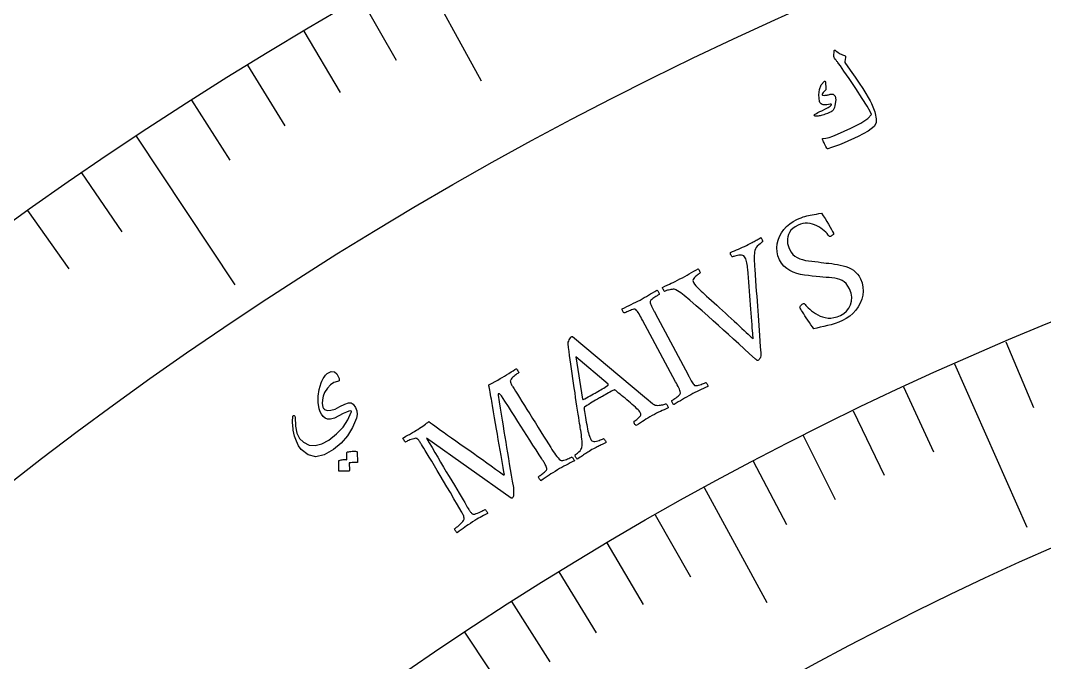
# Model space of a CAD drawing. Header units: millimetres. Extents: x -83 to 83, y -82 to 91.
# Drawn here: x -38.11 to -21.08, y 45.94 to 56.62 of the extents above; entities that cross this region are included whole.
import ezdxf

# ---------------------------------------------------------------- set-up
doc = ezdxf.new("R2010")
doc.units = ezdxf.units.MM
for name, color, linetype in [('ENGRAVE', 7, 'Continuous'), ('ENGRAVE_FINE', 8, 'Continuous'), ('TEXT', 5, 'Continuous')]:
    doc.layers.add(name, color=color, linetype=linetype)

msp = doc.modelspace()

# ---------------------------------------------------------------- linework, layer by layer
at = {"layer": 'ENGRAVE'}
for points in [[(-31.4957, 57.5303), (-30.4498, 55.6199)], [(-36.1895, 54.6995), (-34.5507, 52.2226)], [(-22.5753, 50.9063), (-21.3713, 48.1913)], [(-26.7417, 48.8465), (-25.6958, 46.9361)], [(-30.7269, 46.443), (-29.0882, 43.9661)]]:
    msp.add_lwpolyline(points, dxfattribs=at)
for radius in [80.85, 80.85, 78.6844, 74.6625, 74.6625, 71.4862, 65.5875, 65.5875, 62.1225, 55.6875, 55.6875, 52.2225]:
    msp.add_circle((0, 0), radius, dxfattribs=at)
at = {"layer": 'ENGRAVE_FINE'}
for points in [[(-32.4526, 56.996), (-31.8648, 55.9637)], [(-33.4007, 56.4457), (-32.7957, 55.4233)], [(-34.3397, 55.8794), (-33.7177, 54.8672)], [(-35.2694, 55.2973), (-34.6306, 54.2957)], [(-37.0997, 54.0863), (-36.4278, 53.1066)], [(-37.9999, 53.4577), (-37.3116, 52.4894)], [(-21.7229, 51.2759), (-21.2594, 50.182)], [(-23.4217, 50.5225), (-22.922, 49.4447)], [(-24.2618, 50.1245), (-23.7442, 49.0552)], [(-25.0953, 49.7124), (-24.5599, 48.6519)], [(-25.922, 49.2864), (-25.369, 48.235)], [(-27.5541, 48.3929), (-26.9663, 47.3605)], [(-28.3591, 47.9256), (-27.7541, 46.9032)], [(-29.1564, 47.4448), (-28.5344, 46.4326)], [(-29.9457, 46.9505), (-29.3069, 45.9489)]]:
    msp.add_lwpolyline(points, dxfattribs=at)
at = {"layer": 'TEXT'}
for points in [[(-24.5476, 56.1188), (-24.5298, 56.1048), (-24.512, 56.0919), (-24.4942, 56.0802), (-24.4764, 56.0696), (-24.4585, 56.0602), (-24.4403, 56.0521), (-24.4219, 56.0452), (-24.4033, 56.0395), (-24.3953, 56.0352), (-24.3903, 56.0284), (-24.3882, 56.019), (-24.3892, 56.007), (-24.3981, 55.9422), (-24.3987, 55.9353), (-24.3988, 55.9297), (-24.3984, 55.9253), (-24.3976, 55.9221), (-24.3088, 55.796), (-24.2296, 55.6816), (-24.1599, 55.5789), (-24.0998, 55.4879), (-24.0493, 55.4087), (-24.0087, 55.3414), (-23.9777, 55.286), (-23.9566, 55.2424), (-23.9202, 55.1587), (-23.9102, 55.1315), (-23.9014, 55.1036), (-23.8939, 55.0751), (-23.8876, 55.0459), (-23.8826, 55.016), (-23.879, 54.9854), (-23.8769, 54.954), (-23.8762, 54.9219), (-23.9098, 54.8591), (-24.0105, 54.7825), (-24.1782, 54.6915), (-24.4126, 54.5856), (-24.4871, 54.5553), (-24.5568, 54.5291), (-24.6217, 54.5069), (-24.6819, 54.4889), (-24.6881, 54.4888), (-24.6933, 54.4904), (-24.6975, 54.4937), (-24.7007, 54.4988), (-24.714, 54.5241), (-24.7259, 54.5472), (-24.7365, 54.5681), (-24.7457, 54.5868), (-24.7536, 54.6035), (-24.7603, 54.6185), (-24.7658, 54.6317), (-24.7702, 54.6432), (-24.7723, 54.6498), (-24.7717, 54.6543), (-24.7683, 54.6567), (-24.7622, 54.657), (-24.7172, 54.663), (-24.6622, 54.6772), (-24.5972, 54.6997), (-24.5222, 54.7304), (-24.3011, 54.8291), (-24.1325, 54.9161), (-24.0165, 54.992), (-23.9532, 55.057), (-23.9759, 55.109), (-24.0276, 55.1988), (-24.1083, 55.3266), (-24.2182, 55.4922), (-24.3299, 55.6573), (-24.4151, 55.7818), (-24.4736, 55.8658), (-24.5055, 55.9095), (-24.5147, 55.9212), (-24.5232, 55.9322), (-24.5312, 55.9424), (-24.5386, 55.9519), (-24.5453, 55.9605), (-24.5514, 55.9682), (-24.5568, 55.9748), (-24.5615, 55.9805), (-24.5707, 55.9934), (-24.5771, 56.0067), (-24.5806, 56.0206), (-24.5812, 56.0349), (-24.5766, 56.1142), (-24.5758, 56.1198), (-24.5742, 56.124), (-24.5716, 56.1267), (-24.5682, 56.1281), (-24.5631, 56.1277), (-24.5579, 56.126), (-24.5528, 56.123), (-24.5476, 56.1188)], [(-24.739, 55.6109), (-24.7356, 55.6119), (-24.7322, 55.6118), (-24.7289, 55.6108), (-24.7256, 55.6087), (-24.7238, 55.6063), (-24.7223, 55.6035), (-24.7211, 55.6003), (-24.7203, 55.5967), (-24.7163, 55.4905), (-24.7166, 55.4793), (-24.7181, 55.4703), (-24.7208, 55.4632), (-24.7246, 55.4582), (-24.7435, 55.4425), (-24.7583, 55.4264), (-24.769, 55.4097), (-24.7756, 55.3926), (-24.7752, 55.3854), (-24.769, 55.3802), (-24.7571, 55.3771), (-24.7394, 55.3761), (-24.7284, 55.3771), (-24.7171, 55.3784), (-24.7055, 55.3801), (-24.6938, 55.3822), (-24.6817, 55.3846), (-24.6692, 55.3875), (-24.6562, 55.3909), (-24.6428, 55.3947), (-24.5913, 55.3961), (-24.561, 55.3653), (-24.5518, 55.3025), (-24.5637, 55.2076), (-24.5724, 55.1771), (-24.5828, 55.1517), (-24.595, 55.1314), (-24.6089, 55.1161), (-24.6262, 55.1037), (-24.6517, 55.0904), (-24.6855, 55.0761), (-24.7276, 55.0609), (-24.7493, 55.0536), (-24.7702, 55.0474), (-24.7903, 55.0423), (-24.8097, 55.0383), (-24.8281, 55.0351), (-24.8455, 55.0324), (-24.8618, 55.0301), (-24.877, 55.0283), (-24.8873, 55.0292), (-24.8955, 55.0317), (-24.9017, 55.036), (-24.9058, 55.0419), (-24.9077, 55.0491), (-24.9067, 55.0553), (-24.9026, 55.0606), (-24.8956, 55.0649), (-24.8726, 55.0772), (-24.8462, 55.0908), (-24.8165, 55.1056), (-24.7836, 55.1216), (-24.722, 55.1513), (-24.675, 55.1769), (-24.6425, 55.1982), (-24.6245, 55.2152), (-24.6226, 55.2185), (-24.6223, 55.2218), (-24.6235, 55.2252), (-24.6264, 55.2287), (-24.629, 55.2305), (-24.6327, 55.2315), (-24.6377, 55.2317), (-24.6439, 55.2311), (-24.6988, 55.2208), (-24.7222, 55.2175), (-24.7434, 55.2172), (-24.7623, 55.2199), (-24.779, 55.2257), (-24.7948, 55.2342), (-24.8067, 55.245), (-24.8147, 55.2579), (-24.8188, 55.2732), (-24.8306, 55.3833), (-24.8213, 55.4762), (-24.7907, 55.5521), (-24.739, 55.6109)], [(-25.1995, 53.308), (-25.1609, 53.3256), (-25.1252, 53.3404), (-25.0923, 53.3525), (-25.0623, 53.3619), (-25.0333, 53.3696), (-25.0037, 53.3766), (-24.9734, 53.383), (-24.9424, 53.3887), (-24.9092, 53.3946), (-24.8723, 53.4014), (-24.8317, 53.4091), (-24.7874, 53.4177), (-24.7575, 53.3726), (-24.7281, 53.3263), (-24.6991, 53.2788), (-24.6706, 53.2301), (-24.6442, 53.1839), (-24.6216, 53.1439), (-24.6029, 53.1099), (-24.5879, 53.0821), (-24.5853, 53.0761), (-24.586, 53.0695), (-24.5899, 53.0624), (-24.5971, 53.0547), (-24.6056, 53.0474), (-24.6136, 53.0413), (-24.6209, 53.0365), (-24.6276, 53.0329), (-24.6364, 53.0296), (-24.6448, 53.028), (-24.6529, 53.0281), (-24.6606, 53.0299), (-24.6755, 53.0519), (-24.6938, 53.0745), (-24.7157, 53.0979), (-24.741, 53.1219), (-24.7691, 53.1455), (-24.7993, 53.1672), (-24.8316, 53.1872), (-24.8661, 53.2054), (-24.9023, 53.221), (-24.9396, 53.2331), (-24.9781, 53.2418), (-25.0178, 53.247), (-25.0579, 53.2477), (-25.0981, 53.2427), (-25.1382, 53.2322), (-25.1782, 53.2161), (-25.2257, 53.1903), (-25.2652, 53.1617), (-25.2967, 53.1303), (-25.3201, 53.0961), (-25.3367, 53.0603), (-25.348, 53.024), (-25.3538, 52.9871), (-25.3543, 52.9497), (-25.3505, 52.913), (-25.3436, 52.8781), (-25.3337, 52.8451), (-25.3207, 52.814), (-25.2949, 52.7684), (-25.2644, 52.7302), (-25.2294, 52.6991), (-25.1899, 52.6752), (-25.1468, 52.6567), (-25.1011, 52.6418), (-25.0528, 52.6303), (-25.0019, 52.6224), (-24.9496, 52.6161), (-24.897, 52.6095), (-24.8442, 52.6027), (-24.791, 52.5955), (-24.7505, 52.5908), (-24.7079, 52.5859), (-24.6634, 52.5808), (-24.6168, 52.5755), (-24.5692, 52.5692), (-24.5217, 52.5613), (-24.4743, 52.5518), (-24.4269, 52.5407), (-24.3807, 52.527), (-24.3367, 52.5098), (-24.295, 52.489), (-24.2556, 52.4646), (-24.2194, 52.436), (-24.1876, 52.4025), (-24.1601, 52.3641), (-24.1369, 52.3209), (-24.1114, 52.2535), (-24.0971, 52.1857), (-24.094, 52.1176), (-24.1019, 52.0492), (-24.1192, 51.9823), (-24.1445, 51.9185), (-24.1777, 51.858), (-24.2188, 51.8007), (-24.2663, 51.748), (-24.3188, 51.7017), (-24.3764, 51.6615), (-24.4389, 51.6276), (-24.5004, 51.6006), (-24.5625, 51.5775), (-24.6251, 51.5582), (-24.6883, 51.5429), (-24.75, 51.5296), (-24.8081, 51.5164), (-24.8626, 51.5033), (-24.9136, 51.4903), (-24.9388, 51.5239), (-24.9641, 51.559), (-24.9896, 51.5955), (-25.0153, 51.6335), (-25.0401, 51.6712), (-25.0631, 51.7066), (-25.0842, 51.7399), (-25.1035, 51.7709), (-25.1201, 51.798), (-25.1329, 51.8195), (-25.1421, 51.8354), (-25.1476, 51.8458), (-25.144, 51.855), (-25.1397, 51.8639), (-25.1348, 51.8727), (-25.1291, 51.8812), (-25.1227, 51.889), (-25.1156, 51.8958), (-25.1078, 51.9016), (-25.0994, 51.9064), (-25.0885, 51.9099), (-25.0784, 51.9095), (-25.0692, 51.9053), (-25.0608, 51.8971), (-25.0467, 51.8802), (-25.029, 51.8609), (-25.0076, 51.8393), (-24.9826, 51.8154), (-24.9543, 51.7907), (-24.923, 51.767), (-24.8886, 51.7441), (-24.8512, 51.722), (-24.8112, 51.7026), (-24.7691, 51.6874), (-24.7248, 51.6766), (-24.6784, 51.67), (-24.63, 51.6694), (-24.5797, 51.6764), (-24.5275, 51.6911), (-24.4733, 51.7134), (-24.4186, 51.7453), (-24.3724, 51.7853), (-24.3345, 51.8335), (-24.305, 51.8899), (-24.287, 51.9518), (-24.2837, 52.0167), (-24.2952, 52.0845), (-24.3215, 52.1552), (-24.3473, 52.2029), (-24.3763, 52.2422), (-24.4085, 52.273), (-24.4439, 52.2954), (-24.4823, 52.3118), (-24.5233, 52.3246), (-24.5669, 52.3338), (-24.6131, 52.3395), (-24.6615, 52.3434), (-24.7116, 52.3472), (-24.7635, 52.3509), (-24.8171, 52.3544), (-24.8779, 52.3605), (-24.9403, 52.3675), (-25.0041, 52.3754), (-25.0695, 52.3843), (-25.1344, 52.3962), (-25.1967, 52.4128), (-25.2566, 52.4343), (-25.3141, 52.4606), (-25.367, 52.4934), (-25.4133, 52.5344), (-25.453, 52.5837), (-25.4862, 52.6412), (-25.5124, 52.7066), (-25.5278, 52.772), (-25.5323, 52.8374), (-25.5259, 52.9029), (-25.51, 52.9669), (-25.4861, 53.0279), (-25.4542, 53.0859), (-25.4142, 53.141), (-25.3678, 53.1916), (-25.3165, 53.2363), (-25.2604, 53.2751), (-25.1995, 53.308)], [(-27.1425, 52.3203), (-27.1024, 52.3414), (-27.0631, 52.3626), (-27.0247, 52.3839), (-26.9871, 52.4053), (-26.9501, 52.4266), (-26.9133, 52.4476), (-26.8767, 52.4682), (-26.8404, 52.4885), (-26.8351, 52.4834), (-26.8294, 52.4756), (-26.8233, 52.4651), (-26.8168, 52.4519), (-26.8114, 52.4387), (-26.8084, 52.4283), (-26.8079, 52.4208), (-26.8098, 52.4162), (-26.8164, 52.4124), (-26.8258, 52.4061), (-26.8383, 52.3972), (-26.8536, 52.3859), (-26.8699, 52.3729), (-26.885, 52.3589), (-26.899, 52.3438), (-26.9119, 52.3278), (-26.9215, 52.3111), (-26.9259, 52.2942), (-26.9249, 52.2771), (-26.9186, 52.2599), (-26.9028, 52.2362), (-26.8759, 52.2049), (-26.8378, 52.1659), (-26.7887, 52.1193), (-26.7625, 52.0953), (-26.7323, 52.0678), (-26.6981, 52.0365), (-26.6598, 52.0017), (-26.6186, 51.9641), (-26.5754, 51.9245), (-26.5302, 51.8829), (-26.4831, 51.8394), (-26.435, 51.795), (-26.3868, 51.7506), (-26.3384, 51.7062), (-26.2899, 51.6619), (-26.2424, 51.6185), (-26.197, 51.5767), (-26.1537, 51.5366), (-26.1124, 51.4982), (-26.0741, 51.4623), (-26.0394, 51.4299), (-26.0085, 51.4008), (-25.9812, 51.3752), (-25.9587, 51.354), (-25.9419, 51.3383), (-25.9308, 51.3281), (-25.9254, 51.3235), (-25.9258, 51.334), (-25.927, 51.3529), (-25.9289, 51.3802), (-25.9315, 51.4159), (-25.9347, 51.4586), (-25.9385, 51.5067), (-25.9428, 51.5601), (-25.9477, 51.619), (-25.9529, 51.6821), (-25.9582, 51.7485), (-25.9638, 51.8181), (-25.9695, 51.8909), (-25.9753, 51.9656), (-25.9811, 52.0409), (-25.987, 52.1168), (-25.9928, 52.1932), (-25.9986, 52.2687), (-26.0041, 52.3421), (-26.0094, 52.4131), (-26.0145, 52.4819), (-26.0167, 52.5078), (-26.0197, 52.5339), (-26.0237, 52.5604), (-26.0286, 52.5872), (-26.0344, 52.6128), (-26.0408, 52.6358), (-26.0478, 52.656), (-26.0555, 52.6737), (-26.067, 52.6914), (-26.0815, 52.7045), (-26.0991, 52.7129), (-26.1198, 52.7167), (-26.1419, 52.7172), (-26.1639, 52.7159), (-26.1858, 52.7126), (-26.2075, 52.7075), (-26.2274, 52.7017), (-26.2438, 52.6964), (-26.2567, 52.6917), (-26.2661, 52.6876), (-26.2726, 52.6894), (-26.2793, 52.6947), (-26.2861, 52.7037), (-26.2932, 52.7163), (-26.2991, 52.7298), (-26.3026, 52.7416), (-26.3037, 52.7517), (-26.3023, 52.7602), (-26.2676, 52.7758), (-26.2338, 52.7908), (-26.2008, 52.8051), (-26.1687, 52.8187), (-26.1367, 52.8325), (-26.104, 52.8473), (-26.0705, 52.8629), (-26.0363, 52.8795), (-26.0084, 52.8933), (-25.9836, 52.9058), (-25.9619, 52.9169), (-25.9433, 52.9267), (-25.9264, 52.9359), (-25.9098, 52.9451), (-25.8934, 52.9544), (-25.8772, 52.9637), (-25.8601, 52.9736), (-25.8412, 52.9844), (-25.8203, 52.9962), (-25.7975, 53.0088), (-25.7923, 53.0036), (-25.7869, 52.9953), (-25.7813, 52.9841), (-25.7753, 52.9699), (-25.7704, 52.956), (-25.7675, 52.9457), (-25.7669, 52.939), (-25.7684, 52.936), (-25.7782, 52.9302), (-25.7922, 52.9205), (-25.8104, 52.9068), (-25.8327, 52.889), (-25.8551, 52.8684), (-25.8732, 52.8459), (-25.887, 52.8217), (-25.8965, 52.7956), (-25.9012, 52.7738), (-25.9044, 52.7446), (-25.9063, 52.7082), (-25.9067, 52.6645), (-25.906, 52.6179), (-25.9045, 52.5725), (-25.9023, 52.5285), (-25.8994, 52.4859), (-25.8924, 52.3871), (-25.8855, 52.2925), (-25.8788, 52.202), (-25.8724, 52.1158), (-25.8661, 52.0323), (-25.8601, 51.9502), (-25.8542, 51.8696), (-25.8487, 51.7904), (-25.8431, 51.7112), (-25.8373, 51.6306), (-25.8312, 51.5484), (-25.8249, 51.4649), (-25.8185, 51.3782), (-25.8119, 51.2869), (-25.8052, 51.1909), (-25.7983, 51.0903), (-25.7974, 51.0634), (-25.7989, 51.0399), (-25.8027, 51.02), (-25.8088, 51.0036), (-25.8168, 50.99), (-25.826, 50.9785), (-25.8365, 50.969), (-25.8482, 50.9617), (-25.8522, 50.9609), (-25.857, 50.9623), (-25.8625, 50.9659), (-25.8687, 50.9717), (-25.875, 50.978), (-25.8808, 50.9832), (-25.886, 50.9873), (-25.8906, 50.9903), (-25.9849, 51.0765), (-26.0761, 51.1597), (-26.1642, 51.2399), (-26.2493, 51.3172), (-26.3331, 51.3933), (-26.4179, 51.4698), (-26.5034, 51.5469), (-26.5898, 51.6246), (-26.6791, 51.7043), (-26.7735, 51.7876), (-26.8729, 51.8746), (-26.9775, 51.9652), (-27.0094, 51.9931), (-27.0403, 52.0191), (-27.07, 52.0434), (-27.0987, 52.0659), (-27.1268, 52.0867), (-27.1551, 52.1058), (-27.1836, 52.1233), (-27.2122, 52.1391), (-27.2247, 52.1446), (-27.2393, 52.1478), (-27.2559, 52.1488), (-27.2745, 52.1475), (-27.2939, 52.1447), (-27.3126, 52.141), (-27.3306, 52.1365), (-27.348, 52.1311), (-27.3639, 52.1255), (-27.3775, 52.1204), (-27.3886, 52.1157), (-27.3974, 52.1115), (-27.3996, 52.113), (-27.4036, 52.1189), (-27.4096, 52.1291), (-27.4174, 52.1436), (-27.425, 52.1584), (-27.4303, 52.1696), (-27.4332, 52.177), (-27.4338, 52.1808), (-27.3919, 52.2011), (-27.3536, 52.2193), (-27.3188, 52.2354), (-27.2876, 52.2495), (-27.2564, 52.2637), (-27.2219, 52.2802), (-27.1839, 52.2991), (-27.1425, 52.3203)], [(-27.807, 51.9701), (-27.7709, 51.9898), (-27.7354, 52.0096), (-27.7007, 52.0296), (-27.6666, 52.0498), (-27.6325, 52.0702), (-27.5975, 52.0908), (-27.5616, 52.1117), (-27.5248, 52.1328), (-27.5173, 52.1293), (-27.5103, 52.1231), (-27.5038, 52.1143), (-27.4977, 52.1029), (-27.4926, 52.0909), (-27.4894, 52.0804), (-27.4879, 52.0713), (-27.4882, 52.0636), (-27.4972, 52.0586), (-27.5092, 52.0514), (-27.524, 52.0421), (-27.5417, 52.0306), (-27.5605, 52.018), (-27.5784, 52.0053), (-27.5954, 51.9924), (-27.6115, 51.9794), (-27.625, 51.9669), (-27.6342, 51.9554), (-27.6392, 51.9451), (-27.6399, 51.9358), (-27.6363, 51.9207), (-27.6308, 51.9042), (-27.6236, 51.8863), (-27.6146, 51.867), (-27.6044, 51.8465), (-27.5935, 51.8252), (-27.582, 51.803), (-27.5699, 51.78), (-27.5679, 51.7763), (-27.5659, 51.7726), (-27.564, 51.7689), (-27.562, 51.7652), (-27.56, 51.7615), (-27.5581, 51.7578), (-27.5561, 51.7541), (-27.5541, 51.7504), (-27.0065, 50.7218), (-27.0045, 50.7181), (-27.0026, 50.7144), (-27.0006, 50.7107), (-26.9986, 50.707), (-26.9966, 50.7033), (-26.9947, 50.6996), (-26.9927, 50.6959), (-26.9907, 50.6922), (-26.9785, 50.6694), (-26.9666, 50.6477), (-26.9552, 50.6272), (-26.9442, 50.6078), (-26.9335, 50.5901), (-26.9229, 50.5744), (-26.9124, 50.5609), (-26.9021, 50.5495), (-26.8947, 50.5457), (-26.8837, 50.5443), (-26.8692, 50.545), (-26.8511, 50.5481), (-26.8313, 50.5528), (-26.8112, 50.5586), (-26.7909, 50.5655), (-26.7704, 50.5735), (-26.7515, 50.5814), (-26.7359, 50.5882), (-26.7236, 50.5938), (-26.7146, 50.5983), (-26.7082, 50.5942), (-26.7016, 50.5878), (-26.6947, 50.5791), (-26.6877, 50.5682), (-26.6818, 50.5568), (-26.6782, 50.5464), (-26.6769, 50.5372), (-26.678, 50.5291), (-26.7156, 50.5123), (-26.7524, 50.4957), (-26.7883, 50.4793), (-26.8233, 50.4632), (-26.858, 50.4468), (-26.8929, 50.4297), (-26.928, 50.4119), (-26.9633, 50.3933), (-26.9975, 50.3747), (-27.0318, 50.3554), (-27.0661, 50.3355), (-27.1004, 50.3149), (-27.1349, 50.2939), (-27.1696, 50.2725), (-27.2044, 50.2507), (-27.2395, 50.2286), (-27.2468, 50.2322), (-27.2538, 50.2384), (-27.2604, 50.2471), (-27.2667, 50.2584), (-27.2718, 50.2703), (-27.2753, 50.2808), (-27.2769, 50.2898), (-27.2768, 50.2974), (-27.2681, 50.3024), (-27.2566, 50.3096), (-27.2423, 50.3188), (-27.2252, 50.3302), (-27.2071, 50.3428), (-27.1899, 50.356), (-27.1735, 50.3697), (-27.158, 50.3839), (-27.1451, 50.3974), (-27.1365, 50.409), (-27.1322, 50.4186), (-27.1321, 50.4264), (-27.1363, 50.4446), (-27.1427, 50.4643), (-27.1513, 50.4857), (-27.1621, 50.5086), (-27.1744, 50.5327), (-27.1874, 50.5577), (-27.2009, 50.5835), (-27.2152, 50.6102), (-27.767, 51.6364), (-27.7815, 51.6631), (-27.7956, 51.6889), (-27.8096, 51.7138), (-27.8232, 51.7379), (-27.8367, 51.7601), (-27.85, 51.7794), (-27.8632, 51.7958), (-27.8762, 51.8094), (-27.8833, 51.8145), (-27.8941, 51.8164), (-27.9087, 51.8151), (-27.927, 51.8105), (-27.9473, 51.8041), (-27.9679, 51.7969), (-27.9886, 51.7889), (-28.0096, 51.7803), (-28.0289, 51.7719), (-28.0449, 51.7647), (-28.0575, 51.7588), (-28.0668, 51.7541), (-28.0733, 51.7581), (-28.08, 51.7643), (-28.087, 51.7729), (-28.0942, 51.7837), (-28.1003, 51.7951), (-28.1039, 51.8054), (-28.1052, 51.8147), (-28.1041, 51.8228), (-28.0658, 51.8419), (-28.0278, 51.8605), (-27.99, 51.8789), (-27.9525, 51.8968), (-27.9153, 51.9148), (-27.8787, 51.9329), (-27.8426, 51.9514), (-27.807, 51.9701)], [(-28.7939, 49.8032), (-28.7946, 49.8077), (-28.7967, 49.8213), (-28.8003, 49.844), (-28.8052, 49.8757), (-28.8114, 49.9152), (-28.8186, 49.9611), (-28.8269, 50.0135), (-28.8363, 50.0723), (-28.8463, 50.1362), (-28.8565, 50.2037), (-28.867, 50.275), (-28.8777, 50.3499), (-28.8886, 50.4271), (-28.8998, 50.5054), (-28.9114, 50.5847), (-28.9232, 50.6651), (-28.935, 50.7451), (-28.9464, 50.8236), (-28.9574, 50.9004), (-28.968, 50.9756), (-28.9781, 51.0478), (-28.9874, 51.1156), (-28.996, 51.179), (-29.0039, 51.238), (-29.0031, 51.2517), (-28.9997, 51.2676), (-28.9938, 51.2858), (-28.9852, 51.3063), (-28.9754, 51.3259), (-28.9659, 51.3413), (-28.9568, 51.3525), (-28.9479, 51.3595), (-28.9456, 51.3607), (-28.9437, 51.3614), (-28.9421, 51.3618), (-28.941, 51.3617), (-28.9397, 51.3615), (-28.938, 51.3615), (-28.9356, 51.3615), (-28.9327, 51.3616), (-27.7325, 50.3605), (-27.6739, 50.3106), (-27.6298, 50.2734), (-27.6003, 50.249), (-27.5854, 50.2373), (-27.5707, 50.2284), (-27.5536, 50.222), (-27.5342, 50.2181), (-27.5124, 50.2167), (-27.4898, 50.2173), (-27.4679, 50.2192), (-27.4468, 50.2225), (-27.4264, 50.2272), (-27.4083, 50.2322), (-27.394, 50.2365), (-27.3834, 50.2401), (-27.3767, 50.2431), (-27.3688, 50.2384), (-27.3615, 50.2311), (-27.3548, 50.2214), (-27.3487, 50.2091), (-27.3436, 50.1968), (-27.3399, 50.1872), (-27.3376, 50.1802), (-27.3368, 50.1758), (-27.3724, 50.1594), (-27.4062, 50.1439), (-27.438, 50.1292), (-27.4678, 50.1153), (-27.498, 50.1008), (-27.5307, 50.0844), (-27.5658, 50.066), (-27.6033, 50.0456), (-27.6427, 50.0236), (-27.6783, 50.003), (-27.7101, 49.9838), (-27.7382, 49.9662), (-27.7661, 49.9482), (-27.7974, 49.928), (-27.8321, 49.9058), (-27.8701, 49.8815), (-27.8775, 49.885), (-27.8846, 49.891), (-27.8913, 49.8997), (-27.8977, 49.9109), (-27.9029, 49.9228), (-27.9059, 49.9335), (-27.907, 49.9429), (-27.9059, 49.9511), (-27.8938, 49.9586), (-27.8792, 49.9688), (-27.8623, 49.9818), (-27.8428, 49.9975), (-27.8242, 50.014), (-27.8097, 50.0292), (-27.7992, 50.0431), (-27.7927, 50.0558), (-27.7917, 50.0639), (-27.7929, 50.0732), (-27.7963, 50.0837), (-27.802, 50.0953), (-27.8101, 50.1077), (-27.8224, 50.1228), (-27.8387, 50.1406), (-27.8592, 50.1611), (-27.8826, 50.1835), (-27.9081, 50.207), (-27.9356, 50.2316), (-27.9651, 50.2572), (-27.9955, 50.2832), (-28.0257, 50.3087), (-28.0556, 50.3337), (-28.0853, 50.3582), (-28.1136, 50.3815), (-28.1392, 50.4025), (-28.1623, 50.4214), (-28.1828, 50.4382), (-28.1996, 50.4519), (-28.2116, 50.4617), (-28.2188, 50.4676), (-28.2212, 50.4696), (-28.2217, 50.4697), (-28.2231, 50.4701), (-28.2255, 50.4708), (-28.2288, 50.4717), (-28.2324, 50.4725), (-28.2357, 50.4726), (-28.2387, 50.4722), (-28.2413, 50.4711), (-28.2613, 50.4613), (-28.2833, 50.45), (-28.3072, 50.4372), (-28.3331, 50.4228), (-28.3595, 50.408), (-28.385, 50.3936), (-28.4096, 50.3798), (-28.4332, 50.3665), (-28.4393, 50.363), (-28.4454, 50.3596), (-28.4515, 50.3561), (-28.4576, 50.3527), (-28.4636, 50.3493), (-28.4692, 50.3461), (-28.4746, 50.3431), (-28.4796, 50.3403), (-28.5148, 50.3202), (-28.5471, 50.3016), (-28.5766, 50.2844), (-28.6032, 50.2685), (-28.6302, 50.2521), (-28.6605, 50.2331), (-28.6941, 50.2115), (-28.7312, 50.1874), (-28.7324, 50.1864), (-28.7337, 50.1848), (-28.735, 50.1825), (-28.7364, 50.1796), (-28.7376, 50.1768), (-28.7385, 50.1748), (-28.739, 50.1736), (-28.7392, 50.1732), (-28.7386, 50.1695), (-28.7368, 50.1585), (-28.7338, 50.14), (-28.7296, 50.1143), (-28.7246, 50.0834), (-28.7192, 50.0498), (-28.7134, 50.0133), (-28.7072, 49.9741), (-28.7007, 49.9342), (-28.694, 49.8958), (-28.6872, 49.859), (-28.6802, 49.8236), (-28.6734, 49.7889), (-28.6659, 49.7577), (-28.6579, 49.73), (-28.6494, 49.7059), (-28.6407, 49.6849), (-28.6326, 49.6664), (-28.6249, 49.6505), (-28.6177, 49.6371), (-28.6081, 49.6258), (-28.5946, 49.6186), (-28.5772, 49.6154), (-28.556, 49.6162), (-28.5331, 49.6198), (-28.5107, 49.625), (-28.4887, 49.6316), (-28.4672, 49.6398), (-28.448, 49.648), (-28.433, 49.6546), (-28.422, 49.6597), (-28.4151, 49.6632), (-28.4107, 49.6608), (-28.4052, 49.6556), (-28.3985, 49.6477), (-28.3906, 49.637), (-28.383, 49.6256), (-28.3773, 49.6152), (-28.3735, 49.6061), (-28.3715, 49.5981), (-28.3942, 49.5867), (-28.4152, 49.5762), (-28.4346, 49.5667), (-28.4523, 49.5582), (-28.4692, 49.5501), (-28.4861, 49.542), (-28.503, 49.5339), (-28.5199, 49.5257), (-28.538, 49.5167), (-28.5585, 49.5059), (-28.5813, 49.4934), (-28.6065, 49.479), (-28.6317, 49.4642), (-28.6547, 49.4503), (-28.6753, 49.4373), (-28.6937, 49.4252), (-28.711, 49.4136), (-28.7282, 49.402), (-28.7455, 49.3903), (-28.7627, 49.3786), (-28.7812, 49.3663), (-28.802, 49.3525), (-28.8252, 49.3374), (-28.8508, 49.3208), (-28.855, 49.3232), (-28.8602, 49.3286), (-28.8663, 49.3369), (-28.8732, 49.3481), (-28.8798, 49.3601), (-28.8849, 49.3708), (-28.8884, 49.3802), (-28.8903, 49.3883), (-28.8781, 49.3964), (-28.8629, 49.408), (-28.8447, 49.4231), (-28.8236, 49.4418), (-28.8037, 49.4618), (-28.789, 49.481), (-28.7797, 49.4992), (-28.7757, 49.5166), (-28.7721, 49.5503), (-28.7706, 49.5846), (-28.7712, 49.6194), (-28.774, 49.6549), (-28.7781, 49.6909), (-28.7828, 49.7277), (-28.7881, 49.7651), (-28.7939, 49.8032)], [(-28.8726, 51.0233), (-28.7623, 50.3209), (-28.7621, 50.3207), (-28.7613, 50.3199), (-28.7601, 50.3186), (-28.7583, 50.3168), (-28.7564, 50.315), (-28.7547, 50.314), (-28.7532, 50.3137), (-28.7519, 50.314), (-28.7269, 50.3268), (-28.6998, 50.3409), (-28.6704, 50.3566), (-28.6388, 50.3736), (-28.6078, 50.3906), (-28.58, 50.4058), (-28.5555, 50.4194), (-28.5343, 50.4313), (-28.507, 50.4469), (-28.4812, 50.4621), (-28.4569, 50.4768), (-28.4342, 50.491), (-28.4117, 50.5053), (-28.3882, 50.5201), (-28.3635, 50.5356), (-28.3378, 50.5516), (-28.3358, 50.5532), (-28.3347, 50.5553), (-28.3345, 50.558), (-28.3351, 50.5611), (-28.3361, 50.5641), (-28.3368, 50.5662), (-28.3372, 50.5675), (-28.3373, 50.5679)], [(-32.8382, 50.6129), (-32.8999, 50.5968), (-32.9569, 50.5607), (-33.0092, 50.5044), (-33.0567, 50.4281), (-33.0801, 50.3696), (-33.0924, 50.31), (-33.0936, 50.2492), (-33.0837, 50.1874), (-33.0796, 50.1765), (-33.0732, 50.1665), (-33.0647, 50.1573), (-33.0539, 50.1491), (-33.0074, 50.132), (-32.9495, 50.1341), (-32.8804, 50.1553), (-32.7998, 50.1955), (-32.7208, 50.2358), (-32.6578, 50.2564), (-32.6108, 50.2573), (-32.5799, 50.2387), (-32.5414, 50.1825), (-32.5196, 50.1245), (-32.5145, 50.0646), (-32.526, 50.0027), (-32.5894, 49.8483), (-32.6734, 49.7098), (-32.7782, 49.5871), (-32.9039, 49.4799), (-33.0598, 49.391), (-33.2014, 49.3616), (-33.329, 49.3918), (-33.4428, 49.4819), (-33.4874, 49.5433), (-33.5246, 49.6177), (-33.5542, 49.7051), (-33.5762, 49.8054), (-33.58, 49.8348), (-33.5831, 49.8636), (-33.5854, 49.8919), (-33.5868, 49.9195), (-33.5874, 49.9468), (-33.5871, 49.9738), (-33.5859, 50.0006), (-33.5838, 50.0271), (-33.5812, 50.0392), (-33.5766, 50.0465), (-33.5699, 50.049), (-33.5611, 50.0468), (-33.5536, 50.0417), (-33.5482, 50.0352), (-33.545, 50.0273), (-33.5439, 50.0179), (-33.5387, 49.8727), (-33.5142, 49.7551), (-33.4705, 49.6649), (-33.4078, 49.6021), (-33.3115, 49.5564), (-33.2092, 49.547), (-33.1009, 49.5741), (-32.9865, 49.6375), (-32.8546, 49.7409), (-32.7479, 49.8526), (-32.6664, 49.9727), (-32.61, 50.1013), (-32.6076, 50.1107), (-32.609, 50.1176), (-32.614, 50.1221), (-32.6227, 50.1242), (-32.6502, 50.1208), (-32.6919, 50.1058), (-32.748, 50.0791), (-32.8184, 50.0409), (-32.8917, 50.0047), (-32.9539, 49.9863), (-33.0049, 49.9859), (-33.0447, 50.0034), (-33.0775, 50.0332), (-33.1048, 50.0692), (-33.1268, 50.1112), (-33.1432, 50.1593), (-33.1618, 50.263), (-33.1626, 50.3691), (-33.1456, 50.4778), (-33.1105, 50.5888), (-33.1, 50.6166), (-33.0888, 50.642), (-33.0769, 50.6651), (-33.0643, 50.6858), (-33.0511, 50.7043), (-33.0376, 50.7205), (-33.0237, 50.7344), (-33.0095, 50.746), (-32.9459, 50.7794), (-32.8922, 50.7771), (-32.8485, 50.7393), (-32.8146, 50.6659), (-32.8102, 50.6431), (-32.8126, 50.6267), (-32.8219, 50.6166), (-32.8382, 50.6129)], [(-31.5029, 49.8166), (-31.4738, 49.8353), (-31.4467, 49.8533), (-31.4217, 49.8706), (-31.3988, 49.8872), (-31.3774, 49.9031), (-31.3568, 49.9182), (-31.3369, 49.9326), (-31.3179, 49.9463), (-31.293, 49.9263), (-31.261, 49.902), (-31.222, 49.8734), (-31.176, 49.8407), (-31.1242, 49.8041), (-31.068, 49.7644), (-31.0073, 49.7215), (-30.9421, 49.6753), (-30.8737, 49.6269), (-30.8031, 49.5771), (-30.7303, 49.526), (-30.6553, 49.4736), (-30.5795, 49.4204), (-30.5041, 49.3671), (-30.4293, 49.3137), (-30.3548, 49.2601), (-30.2821, 49.2074), (-30.2121, 49.1564), (-30.145, 49.1072), (-30.0806, 49.0597), (-30.0779, 49.0585), (-30.0749, 49.0583), (-30.0717, 49.059), (-30.0682, 49.0607), (-30.0653, 49.0633), (-30.0637, 49.0668), (-30.0635, 49.071), (-30.0645, 49.0761), (-30.0836, 49.1827), (-30.1016, 49.2839), (-30.1187, 49.3798), (-30.1349, 49.4703), (-30.1504, 49.5581), (-30.1657, 49.6461), (-30.1808, 49.7342), (-30.1957, 49.8224), (-30.2108, 49.913), (-30.2267, 50.0082), (-30.2434, 50.108), (-30.2609, 50.2124), (-30.2668, 50.2472), (-30.273, 50.2834), (-30.2796, 50.321), (-30.2867, 50.3599), (-30.2937, 50.3983), (-30.3004, 50.434), (-30.3068, 50.467), (-30.3128, 50.4975), (-30.3179, 50.5229), (-30.3215, 50.5411), (-30.3237, 50.552), (-30.3244, 50.5557), (-30.2675, 50.5855), (-30.2164, 50.613), (-30.171, 50.6382), (-30.1313, 50.6613), (-30.0984, 50.681), (-30.0638, 50.7021), (-30.0273, 50.7248), (-29.989, 50.7489), (-29.9519, 50.7724), (-29.9193, 50.7932), (-29.8912, 50.8114), (-29.8675, 50.8269), (-29.8639, 50.8236), (-29.8583, 50.8169), (-29.8508, 50.807), (-29.8414, 50.7937), (-29.8322, 50.7806), (-29.8257, 50.7713), (-29.8218, 50.7657), (-29.8205, 50.7638), (-29.8302, 50.7577), (-29.8422, 50.7494), (-29.8565, 50.739), (-29.873, 50.7264), (-29.8902, 50.7126), (-29.9066, 50.6985), (-29.9222, 50.6841), (-29.9369, 50.6693), (-29.9495, 50.6551), (-29.9585, 50.6427), (-29.964, 50.632), (-29.9659, 50.6229), (-29.9639, 50.6119), (-29.9606, 50.6001), (-29.956, 50.5874), (-29.95, 50.5738), (-29.9435, 50.5603), (-29.9369, 50.5475), (-29.9304, 50.5355), (-29.924, 50.5243), (-29.9027, 50.4911), (-29.8767, 50.45), (-29.8461, 50.4012), (-29.8109, 50.3445), (-29.7722, 50.282), (-29.7311, 50.216), (-29.6877, 50.1462), (-29.6418, 50.0728), (-29.5949, 49.9977), (-29.5483, 49.9231), (-29.502, 49.849), (-29.4559, 49.7753), (-29.4113, 49.7038), (-29.3694, 49.6365), (-29.3301, 49.5733), (-29.2934, 49.5143), (-29.2724, 49.4819), (-29.2516, 49.4505), (-29.2311, 49.4202), (-29.2108, 49.3911), (-29.1906, 49.3641), (-29.1703, 49.3403), (-29.15, 49.3199), (-29.1296, 49.3028), (-29.1195, 49.298), (-29.1065, 49.2965), (-29.0906, 49.2981), (-29.0717, 49.3029), (-29.0514, 49.3096), (-29.0313, 49.3169), (-29.0114, 49.325), (-28.9917, 49.3337), (-28.9739, 49.342), (-28.9599, 49.3487), (-28.9496, 49.3539), (-28.9429, 49.3575), (-28.9337, 49.3511), (-28.9253, 49.3431), (-28.9178, 49.3336), (-28.9112, 49.3226), (-28.9059, 49.3119), (-28.902, 49.3034), (-28.8995, 49.297), (-28.8986, 49.2928), (-28.9343, 49.2749), (-28.9696, 49.2572), (-29.0043, 49.2395), (-29.0384, 49.2219), (-29.0728, 49.2037), (-29.1082, 49.1843), (-29.1448, 49.1636), (-29.1823, 49.1416), (-29.2213, 49.1181), (-29.2574, 49.0957), (-29.2904, 49.0745), (-29.3205, 49.0544), (-29.3505, 49.0339), (-29.383, 49.0117), (-29.418, 48.9877), (-29.4556, 48.962), (-29.459, 48.9648), (-29.4638, 48.9701), (-29.47, 48.9778), (-29.4777, 48.9878), (-29.4851, 48.9989), (-29.4906, 49.0094), (-29.4942, 49.0194), (-29.496, 49.029), (-29.4879, 49.0341), (-29.4781, 49.041), (-29.4664, 49.0495), (-29.453, 49.0597), (-29.4387, 49.071), (-29.4246, 49.0825), (-29.4106, 49.0943), (-29.3969, 49.1064), (-29.3843, 49.1181), (-29.3739, 49.1287), (-29.3656, 49.1382), (-29.3595, 49.1466), (-29.3572, 49.1552), (-29.3576, 49.1665), (-29.361, 49.1805), (-29.3672, 49.1974), (-29.3748, 49.2148), (-29.3823, 49.2307), (-29.3896, 49.245), (-29.3968, 49.2578), (-29.4054, 49.2719), (-29.4155, 49.2877), (-29.427, 49.3054), (-29.44, 49.3248), (-29.453, 49.3442), (-29.4645, 49.3618), (-29.4746, 49.3776), (-29.4832, 49.3917), (-29.536, 49.4746), (-29.5877, 49.5559), (-29.6385, 49.6355), (-29.6884, 49.7135), (-29.738, 49.7911), (-29.7881, 49.8695), (-29.8388, 49.9489), (-29.89, 50.0292), (-29.9427, 50.1114), (-29.9975, 50.1965), (-30.0544, 50.2846), (-30.1136, 50.3757), (-30.1165, 50.3799), (-30.121, 50.3852), (-30.1269, 50.3916), (-30.1343, 50.3992), (-30.1422, 50.4058), (-30.1496, 50.4095), (-30.1565, 50.4103), (-30.1629, 50.4081), (-30.1648, 50.4055), (-30.1659, 50.4006), (-30.1659, 50.3935), (-30.165, 50.384), (-30.1481, 50.2743), (-30.1316, 50.1687), (-30.1155, 50.0673), (-30.1, 49.97), (-30.0849, 49.8757), (-30.07, 49.7829), (-30.0554, 49.6919), (-30.041, 49.6025), (-30.0266, 49.5136), (-30.0119, 49.424), (-29.997, 49.3338), (-29.9817, 49.243), (-29.9658, 49.15), (-29.9492, 49.0537), (-29.9317, 48.9539), (-29.9135, 48.8508), (-29.9129, 48.8429), (-29.9124, 48.8318), (-29.9119, 48.8173), (-29.9114, 48.7996), (-29.9111, 48.7804), (-29.9113, 48.7616), (-29.9118, 48.7431), (-29.9128, 48.725), (-29.9146, 48.7086), (-29.9177, 48.6953), (-29.9221, 48.6851), (-29.9278, 48.678), (-29.9302, 48.6756), (-29.934, 48.6734), (-29.9392, 48.6717), (-29.9458, 48.6703), (-29.9476, 48.6706), (-29.9493, 48.6706), (-29.9507, 48.6703), (-29.952, 48.6697), (-31.3617, 49.6679), (-31.3149, 49.5908), (-31.2677, 49.5124), (-31.22, 49.4326), (-31.1719, 49.3514), (-31.1239, 49.2702), (-31.0764, 49.1903), (-31.0295, 49.1117), (-30.9833, 49.0343), (-30.9384, 48.9595), (-30.8959, 48.8883), (-30.8558, 48.8208), (-30.8179, 48.757), (-30.7831, 48.6981), (-30.7518, 48.6451), (-30.724, 48.5982), (-30.6999, 48.5572), (-30.6801, 48.5236), (-30.6653, 48.4985), (-30.6555, 48.4821), (-30.6507, 48.4743), (-30.6452, 48.4659), (-30.6391, 48.4572), (-30.6325, 48.4483), (-30.6252, 48.4391), (-30.6178, 48.4303), (-30.6105, 48.4224), (-30.6035, 48.4154), (-30.5965, 48.4093), (-30.586, 48.4051), (-30.5717, 48.4044), (-30.5537, 48.4073), (-30.5321, 48.4137), (-30.5087, 48.4223), (-30.4857, 48.4318), (-30.463, 48.4421), (-30.4405, 48.4531), (-30.4205, 48.4636), (-30.4048, 48.4719), (-30.3935, 48.478), (-30.3867, 48.482), (-30.3791, 48.4787), (-30.3717, 48.4725), (-30.3644, 48.4632), (-30.3573, 48.4509), (-30.3512, 48.4385), (-30.3467, 48.4287), (-30.3439, 48.4216), (-30.3428, 48.4172), (-30.377, 48.3989), (-30.4089, 48.3819), (-30.4382, 48.3662), (-30.4652, 48.3518), (-30.4924, 48.3368), (-30.5225, 48.3194), (-30.5555, 48.2994), (-30.5915, 48.277), (-30.6295, 48.2525), (-30.664, 48.2297), (-30.695, 48.2084), (-30.7225, 48.1887), (-30.7498, 48.1687), (-30.7801, 48.1465), (-30.8136, 48.1221), (-30.8502, 48.0955), (-30.8536, 48.0982), (-30.8585, 48.1034), (-30.865, 48.1109), (-30.8729, 48.1207), (-30.8807, 48.1315), (-30.8865, 48.1419), (-30.8904, 48.1518), (-30.8924, 48.1613), (-30.8839, 48.1672), (-30.8725, 48.1758), (-30.858, 48.1871), (-30.8406, 48.2012), (-30.8219, 48.2169), (-30.8037, 48.233), (-30.7861, 48.2497), (-30.769, 48.2668), (-30.7542, 48.2833), (-30.7435, 48.2979), (-30.7371, 48.3107), (-30.7348, 48.3217), (-30.735, 48.3384), (-30.7369, 48.3547), (-30.7406, 48.3705), (-30.746, 48.3858), (-30.7528, 48.4014), (-30.7608, 48.4182), (-30.7699, 48.4361), (-30.7801, 48.4551), (-30.842, 48.5601), (-30.9026, 48.6629), (-30.962, 48.7635), (-31.0203, 48.862), (-31.0766, 48.9569), (-31.1301, 49.0467), (-31.1808, 49.1316), (-31.2287, 49.2113), (-31.273, 49.2849), (-31.313, 49.3514), (-31.3486, 49.4107), (-31.3799, 49.4628), (-31.4061, 49.5063), (-31.4262, 49.5398), (-31.4404, 49.5631), (-31.4486, 49.5764), (-31.4568, 49.5892), (-31.465, 49.6016), (-31.4732, 49.6136), (-31.4813, 49.6252), (-31.4895, 49.6361), (-31.4982, 49.6459), (-31.5072, 49.6547), (-31.5166, 49.6624), (-31.5253, 49.6665), (-31.5374, 49.6678), (-31.553, 49.6663), (-31.5721, 49.6619), (-31.5929, 49.6557), (-31.6136, 49.6488), (-31.6342, 49.641), (-31.6547, 49.6325), (-31.6736, 49.624), (-31.6891, 49.6167), (-31.7013, 49.6105), (-31.7102, 49.6053), (-31.7125, 49.6066), (-31.7171, 49.6121), (-31.7239, 49.6218), (-31.7329, 49.6356), (-31.7418, 49.6497), (-31.7479, 49.6604), (-31.7515, 49.6676), (-31.7523, 49.6713), (-31.7253, 49.6869), (-31.7009, 49.7008), (-31.6792, 49.713), (-31.6602, 49.7234), (-31.6427, 49.733), (-31.6252, 49.7428), (-31.6078, 49.7527), (-31.5905, 49.7628), (-31.5721, 49.7737), (-31.5513, 49.7864), (-31.5283, 49.8007), (-31.5029, 49.8166)], [(-32.6831, 49.4296), (-32.6824, 49.4328), (-32.6805, 49.4357), (-32.6773, 49.4384), (-32.6729, 49.4408), (-32.654, 49.445), (-32.6352, 49.4483), (-32.6166, 49.4508), (-32.598, 49.4523), (-32.5793, 49.4528), (-32.5605, 49.4524), (-32.5414, 49.4511), (-32.5221, 49.4487), (-32.5176, 49.4471), (-32.5143, 49.4444), (-32.5122, 49.4406), (-32.5113, 49.4357), (-32.5068, 49.2691), (-32.5078, 49.2663), (-32.5108, 49.2643), (-32.5157, 49.2633), (-32.5226, 49.2632), (-32.5278, 49.2638), (-32.5359, 49.2642), (-32.5467, 49.2642), (-32.5604, 49.2639), (-32.577, 49.2633), (-32.5967, 49.2625), (-32.6196, 49.2614), (-32.6456, 49.26), (-32.6427, 49.13), (-32.6435, 49.1254), (-32.6465, 49.1225), (-32.6516, 49.1212), (-32.6589, 49.1215), (-32.6653, 49.1217), (-32.6751, 49.1219), (-32.6885, 49.122), (-32.7053, 49.1219), (-32.7259, 49.1217), (-32.7503, 49.121), (-32.7787, 49.1201), (-32.8109, 49.1187), (-32.8148, 49.1194), (-32.8174, 49.1211), (-32.8187, 49.1236), (-32.8186, 49.127), (-32.8194, 49.2899), (-32.8188, 49.2931), (-32.8169, 49.2961), (-32.8137, 49.2988), (-32.8093, 49.3012), (-32.7937, 49.3055), (-32.778, 49.3088), (-32.7623, 49.3112), (-32.7465, 49.3127), (-32.7307, 49.3133), (-32.7149, 49.3132), (-32.6992, 49.3124), (-32.6836, 49.3108)]]:
    msp.add_lwpolyline(points, close=True, dxfattribs=at)

doc.saveas('drawing.dxf')
